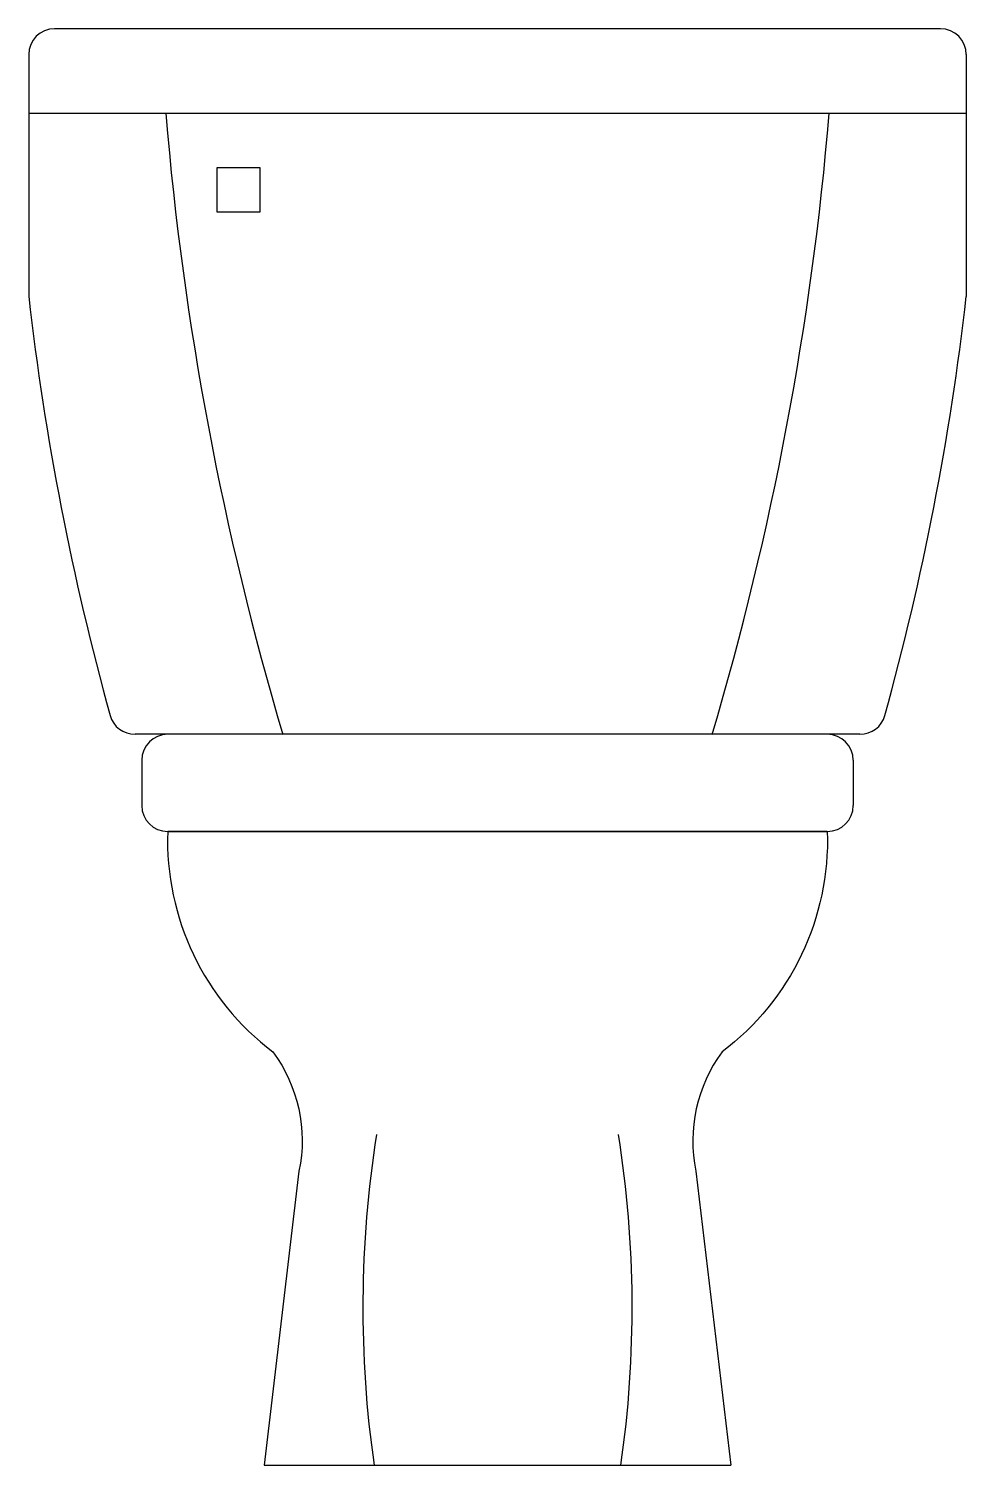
# Model space of a CAD drawing. Header units: millimetres. Extents: x 39.493 to 39.974, y -6.419 to -5.682.
import ezdxf

# ---------------------------------------------------------------- set-up
doc = ezdxf.new("R2010")
doc.units = ezdxf.units.MM
doc.header["$LTSCALE"] = 10

msp = doc.modelspace()

# ---------------------------------------------------------------- linework, layer by layer
for p, q in [((39.96081, -5.68207), (39.50639, -5.68207)), ((39.4931, -5.69536), (39.4931, -5.8194)), ((39.9741, -5.69536), (39.9741, -5.8194)), ((39.9741, -5.7255), (39.4931, -5.7255)), ((39.91957, -6.04407), (39.54763, -6.04407)), ((39.5511, -6.05736), (39.5511, -6.08062)), ((39.9161, -6.05736), (39.9161, -6.08062)), ((39.90281, -6.09391), (39.56439, -6.09391)), ((39.56439, -6.09391), (39.90281, -6.09391)), ((39.61383, -6.41907), (39.85337, -6.41907))]:
    msp.add_line(p, q)
msp.add_lwpolyline([(39.58972, -5.75333), (39.61167, -5.75333), (39.61167, -5.77622), (39.58972, -5.77622)], close=True)
for points in [[(39.56439, -6.09391, 0.243451), (39.61839, -6.20703, -0.214871), (39.63176, -6.26814), (39.61383, -6.41907)], [(39.90281, -6.09391, -0.243451), (39.84881, -6.20703, 0.214871), (39.83544, -6.26814), (39.85337, -6.41907)]]:
    msp.add_lwpolyline(points, format="xyb")
for centre, radius, start, end in [((39.50639, -5.69536), 0.01329, 90, 180), ((39.96081, -5.69536), 0.01329, 0, 90), ((41.14419, -5.5924), 1.58638, 184.81315, 196.54214), ((38.32301, -5.5924), 1.58638, 343.45786, 355.18685), ((40.88648, -5.66044), 1.40241, 186.50801, 195.46569), ((38.58072, -5.66044), 1.40241, 344.53431, 353.49199), ((39.54763, -6.03078), 0.01329, 195.86846, 270), ((39.91957, -6.03078), 0.01329, 270, 344.13154), ((39.56439, -6.05736), 0.01329, 90, 180), ((39.90281, -6.05736), 0.01329, 0, 90), ((39.56439, -6.08062), 0.01329, 180, 270), ((39.90281, -6.08062), 0.01329, 270, 360), ((40.23207, -6.33828), 0.56755, 170.99345, 188.18404), ((39.23514, -6.33828), 0.56755, 351.81596, 9.00655)]:
    msp.add_arc(centre, radius, start, end)

doc.saveas('drawing.dxf')
